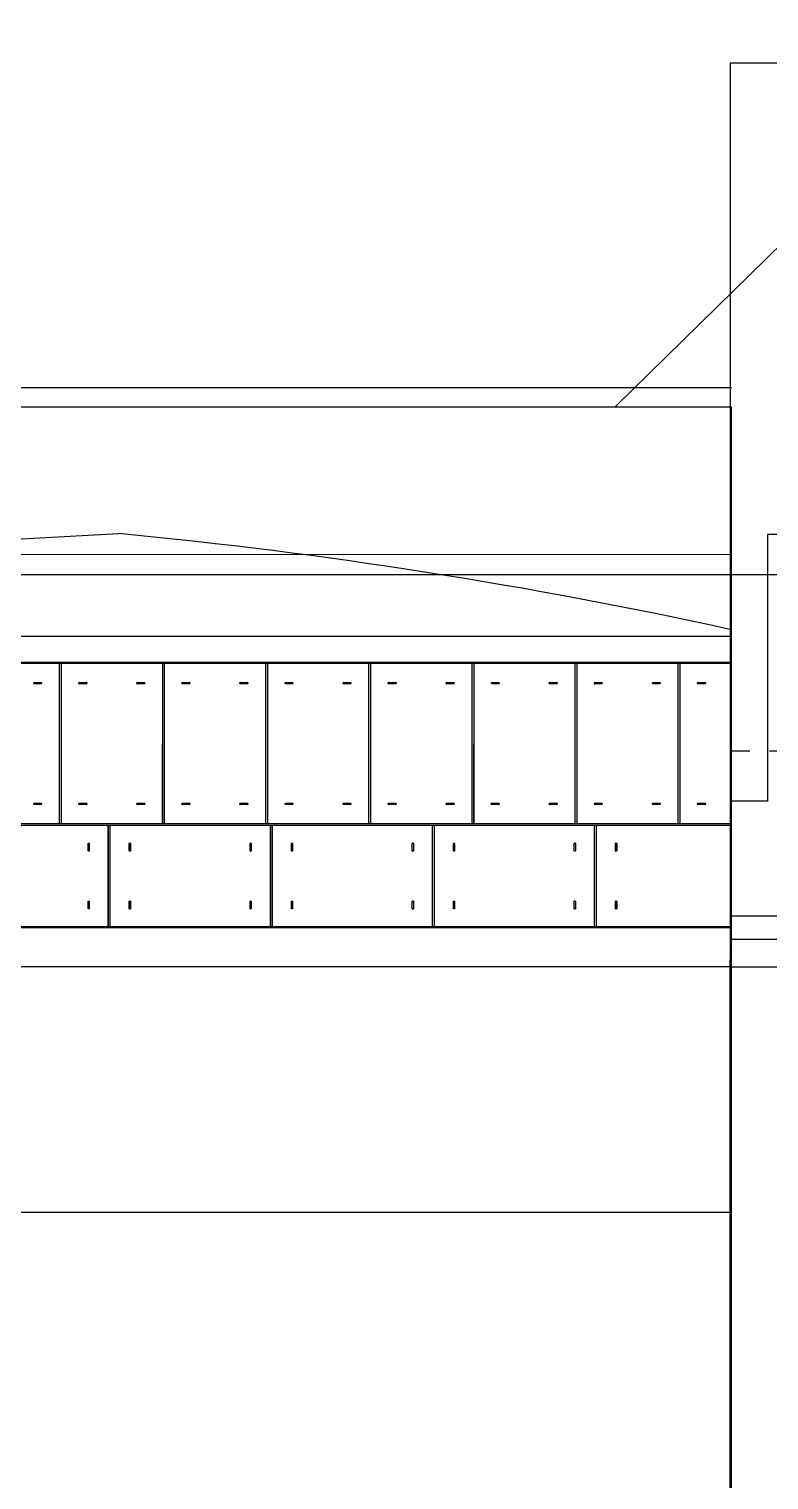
# Model space of a CAD drawing. Extents: x -137 to 172, y -7 to 127.
# Drawn here: x 30.34 to 34.11, y 61.55 to 68.94 of the extents above; entities that cross this region are included whole.
import ezdxf

# ---------------------------------------------------------------- set-up
doc = ezdxf.new("R2010")
doc.units = 0
doc.linetypes.add('CENTER', pattern=[2, 1.25, -0.25, 0.25, -0.25])
doc.layers.add('TT-BASE', color=253, linetype='CONTINUOUS')

msp = doc.modelspace()

# ---------------------------------------------------------------- linework, layer by layer
at = {"layer": 'TT-BASE', "linetype": 'Continuous'}
for p, q in [((36.7664, 70.3915), (33.3279, 67.0186)), ((36.7664, 70.3915), (33.3279, 67.0186)), ((33.3279, 67.0186), (33.3226, 67.0136)), ((33.3279, 67.0186), (33.3226, 67.0136)), ((43.1045, 66.1591), (17.9039, 66.1598)), ((43.1068, 66.1594), (17.9053, 66.1601))]:
    msp.add_line(p, q, dxfattribs=at)
at = {"layer": 'TT-BASE'}
for p, q in [((33.9098, 68.7645), (33.9097, 64.1645)), ((35.6098, 68.7645), (33.9098, 68.7645)), ((33.9099, 67.7633), (33.9099, 67.0133)), ((33.9098, 67.3645), (33.9098, 67.1145)), ((33.9099, 67.3026), (33.9096, 67.0145)), ((19.6662, 67.1137), (33.9162, 67.1136)), ((33.9162, 67.0136), (4.6662, 67.0144)), ((33.9162, 67.0136), (4.6662, 67.0138)), ((33.9098, 59.1637), (33.9104, 67.0137)), ((33.9157, 51.3136), (33.9162, 67.0136)), ((33.9161, 51.3136), (33.9162, 67.0136)), ((29.4962, 66.2994), (30.7962, 66.3703)), ((29.4962, 66.2993), (30.7962, 66.3703)), ((34.0998, 66.3645), (34.0997, 65.0067)), ((35.4198, 66.3645), (34.0998, 66.3645)), ((33.9135, 66.2626), (24.6629, 66.263)), ((33.9162, 65.8457), (27.3804, 65.8459)), ((33.9162, 65.8457), (27.3805, 65.8457)), ((33.9162, 65.7086), (26.9078, 65.7088)), ((33.9162, 65.7086), (26.9078, 65.7087)), ((33.9162, 65.7136), (26.925, 65.7138)), ((33.9162, 65.7136), (26.9251, 65.7137)), ((30.4937, 65.7087), (30.4936, 64.8937)), ((30.4937, 65.7086), (30.4937, 64.8936)), ((30.5037, 65.7087), (30.5036, 64.8937)), ((30.5037, 65.7086), (30.5037, 64.8936)), ((31.0187, 65.7087), (31.0186, 64.8937)), ((31.0187, 65.7086), (31.0187, 64.8936)), ((31.0287, 65.7087), (31.0286, 64.8937)), ((31.0287, 65.7086), (31.0287, 64.8936)), ((31.5437, 65.7087), (31.5436, 64.8937)), ((31.5437, 65.7086), (31.5437, 64.8936)), ((31.5537, 65.7087), (31.5536, 64.8937)), ((31.5537, 65.7086), (31.5537, 64.8936)), ((32.0687, 65.7087), (32.0686, 64.8937)), ((32.0687, 65.7086), (32.0687, 64.8936)), ((32.0787, 65.7087), (32.0786, 64.8937)), ((32.0787, 65.7086), (32.0787, 64.8936)), ((32.5937, 65.7087), (32.5936, 64.8937)), ((32.5937, 65.7086), (32.5937, 64.8936)), ((32.6037, 65.7087), (32.6036, 64.8937)), ((32.6037, 65.7086), (32.6037, 64.8936)), ((33.1187, 65.7086), (33.1186, 64.8936)), ((33.1187, 65.7086), (33.1187, 64.8936)), ((33.1287, 65.7086), (33.1286, 64.8936)), ((33.1287, 65.7086), (33.1287, 64.8936)), ((33.6437, 65.7086), (33.6436, 64.8936)), ((33.6437, 65.7086), (33.6437, 64.8936)), ((33.6537, 65.7086), (33.6536, 64.8936)), ((33.6537, 65.7086), (33.6537, 64.8936)), ((30.3637, 65.6067), (30.3637, 65.6107)), ((30.3637, 65.6066), (30.3637, 65.6106)), ((30.3647, 65.6117), (30.4027, 65.6117)), ((30.3647, 65.6116), (30.4027, 65.6116)), ((30.4027, 65.6057), (30.3647, 65.6057)), ((30.4027, 65.6056), (30.3647, 65.6056)), ((30.4037, 65.6107), (30.4037, 65.6067)), ((30.4037, 65.6106), (30.4037, 65.6066)), ((30.5937, 65.6067), (30.5937, 65.6107)), ((30.5937, 65.6066), (30.5937, 65.6106)), ((30.5947, 65.6117), (30.6327, 65.6117)), ((30.5947, 65.6116), (30.6327, 65.6116)), ((30.6327, 65.6057), (30.5947, 65.6057)), ((30.6327, 65.6056), (30.5947, 65.6056)), ((30.6337, 65.6107), (30.6337, 65.6067)), ((30.6337, 65.6106), (30.6337, 65.6066)), ((30.8887, 65.6067), (30.8887, 65.6107)), ((30.8887, 65.6066), (30.8887, 65.6106)), ((30.8897, 65.6117), (30.9277, 65.6117)), ((30.8897, 65.6116), (30.9277, 65.6116)), ((30.9277, 65.6057), (30.8897, 65.6057)), ((30.9277, 65.6056), (30.8897, 65.6056)), ((30.9287, 65.6107), (30.9287, 65.6067)), ((30.9287, 65.6106), (30.9287, 65.6066)), ((31.1187, 65.6067), (31.1187, 65.6107)), ((31.1187, 65.6066), (31.1187, 65.6106)), ((31.1197, 65.6117), (31.1577, 65.6117)), ((31.1197, 65.6116), (31.1577, 65.6116)), ((31.1577, 65.6057), (31.1197, 65.6057)), ((31.1577, 65.6056), (31.1197, 65.6056)), ((31.1587, 65.6107), (31.1587, 65.6067)), ((31.1587, 65.6106), (31.1587, 65.6066)), ((31.4137, 65.6067), (31.4137, 65.6107)), ((31.4137, 65.6066), (31.4137, 65.6106)), ((31.4147, 65.6117), (31.4527, 65.6117)), ((31.4147, 65.6116), (31.4527, 65.6116)), ((31.4527, 65.6057), (31.4147, 65.6057)), ((31.4527, 65.6056), (31.4147, 65.6056)), ((31.4537, 65.6107), (31.4537, 65.6067)), ((31.4537, 65.6106), (31.4537, 65.6066)), ((31.6437, 65.6067), (31.6437, 65.6107)), ((31.6437, 65.6066), (31.6437, 65.6106)), ((31.6447, 65.6117), (31.6827, 65.6117)), ((31.6447, 65.6116), (31.6827, 65.6116)), ((31.6827, 65.6057), (31.6447, 65.6057)), ((31.6827, 65.6056), (31.6447, 65.6056)), ((31.6837, 65.6107), (31.6837, 65.6067)), ((31.6837, 65.6106), (31.6837, 65.6066)), ((31.9387, 65.6067), (31.9387, 65.6107)), ((31.9387, 65.6066), (31.9387, 65.6106)), ((31.9397, 65.6117), (31.9777, 65.6117)), ((31.9397, 65.6116), (31.9777, 65.6116)), ((31.9777, 65.6057), (31.9397, 65.6057)), ((31.9777, 65.6056), (31.9397, 65.6056)), ((31.9787, 65.6107), (31.9787, 65.6067)), ((31.9787, 65.6106), (31.9787, 65.6066)), ((32.1687, 65.6067), (32.1687, 65.6107)), ((32.1687, 65.6066), (32.1687, 65.6106)), ((32.1697, 65.6117), (32.2077, 65.6117)), ((32.1697, 65.6116), (32.2077, 65.6116)), ((32.2077, 65.6057), (32.1697, 65.6057)), ((32.2077, 65.6056), (32.1697, 65.6056)), ((32.2087, 65.6107), (32.2087, 65.6067)), ((32.2087, 65.6106), (32.2087, 65.6066)), ((32.4637, 65.6067), (32.4637, 65.6107)), ((32.4637, 65.6066), (32.4637, 65.6106)), ((32.4647, 65.6117), (32.5027, 65.6117)), ((32.4647, 65.6116), (32.5027, 65.6116)), ((32.5027, 65.6057), (32.4647, 65.6057)), ((32.5027, 65.6056), (32.4647, 65.6056)), ((32.5037, 65.6107), (32.5037, 65.6067)), ((32.5037, 65.6106), (32.5037, 65.6066)), ((32.6937, 65.6067), (32.6937, 65.6107)), ((32.6937, 65.6066), (32.6937, 65.6106)), ((32.6947, 65.6117), (32.7327, 65.6117)), ((32.6947, 65.6116), (32.7327, 65.6116)), ((32.7327, 65.6057), (32.6947, 65.6057)), ((32.7327, 65.6056), (32.6947, 65.6056)), ((32.7337, 65.6107), (32.7337, 65.6067)), ((32.7337, 65.6106), (32.7337, 65.6066)), ((32.9887, 65.6067), (32.9887, 65.6107)), ((32.9887, 65.6066), (32.9887, 65.6106)), ((32.9897, 65.6117), (33.0277, 65.6117)), ((32.9897, 65.6116), (33.0277, 65.6116)), ((33.0277, 65.6057), (32.9897, 65.6057)), ((33.0277, 65.6056), (32.9897, 65.6056)), ((33.0287, 65.6107), (33.0287, 65.6067)), ((33.0287, 65.6106), (33.0287, 65.6066)), ((33.2187, 65.6066), (33.2187, 65.6106)), ((33.2187, 65.6066), (33.2187, 65.6106)), ((33.2197, 65.6116), (33.2577, 65.6116)), ((33.2197, 65.6116), (33.2577, 65.6116)), ((33.2577, 65.6056), (33.2197, 65.6056)), ((33.2577, 65.6056), (33.2197, 65.6056)), ((33.2587, 65.6106), (33.2587, 65.6066)), ((33.2587, 65.6106), (33.2587, 65.6066)), ((33.5137, 65.6066), (33.5137, 65.6106)), ((33.5137, 65.6066), (33.5137, 65.6106)), ((33.5147, 65.6116), (33.5527, 65.6116)), ((33.5147, 65.6116), (33.5527, 65.6116)), ((33.5527, 65.6056), (33.5147, 65.6056)), ((33.5527, 65.6056), (33.5147, 65.6056)), ((33.5537, 65.6106), (33.5537, 65.6066)), ((33.5537, 65.6106), (33.5537, 65.6066)), ((33.7437, 65.6066), (33.7437, 65.6106)), ((33.7437, 65.6066), (33.7437, 65.6106)), ((33.7447, 65.6116), (33.7827, 65.6116)), ((33.7447, 65.6116), (33.7827, 65.6116)), ((33.7827, 65.6056), (33.7447, 65.6056)), ((33.7827, 65.6056), (33.7447, 65.6056)), ((33.7837, 65.6106), (33.7837, 65.6066)), ((33.7837, 65.6106), (33.7837, 65.6066)), ((30.3636, 64.9917), (30.3636, 64.9957)), ((30.3637, 64.9916), (30.3637, 64.9956)), ((30.3646, 64.9967), (30.4026, 64.9967)), ((30.4026, 64.9907), (30.3646, 64.9907)), ((30.3647, 64.9966), (30.4027, 64.9966)), ((30.4027, 64.9906), (30.3647, 64.9906)), ((30.4036, 64.9957), (30.4036, 64.9917)), ((30.4037, 64.9956), (30.4037, 64.9916)), ((30.5936, 64.9917), (30.5936, 64.9957)), ((30.5937, 64.9916), (30.5937, 64.9956)), ((30.5946, 64.9967), (30.6326, 64.9967)), ((30.6326, 64.9907), (30.5946, 64.9907)), ((30.5947, 64.9966), (30.6327, 64.9966)), ((30.6327, 64.9906), (30.5947, 64.9906)), ((30.6336, 64.9957), (30.6336, 64.9917)), ((30.6337, 64.9956), (30.6337, 64.9916)), ((30.8886, 64.9917), (30.8886, 64.9957)), ((30.8887, 64.9916), (30.8887, 64.9956)), ((30.8896, 64.9967), (30.9276, 64.9967)), ((30.9276, 64.9907), (30.8896, 64.9907)), ((30.8897, 64.9966), (30.9277, 64.9966)), ((30.9277, 64.9906), (30.8897, 64.9906)), ((30.9286, 64.9957), (30.9286, 64.9917)), ((30.9287, 64.9956), (30.9287, 64.9916)), ((31.1186, 64.9917), (31.1186, 64.9957)), ((31.1187, 64.9916), (31.1187, 64.9956)), ((31.1196, 64.9967), (31.1576, 64.9967)), ((31.1576, 64.9907), (31.1196, 64.9907)), ((31.1197, 64.9966), (31.1577, 64.9966)), ((31.1577, 64.9906), (31.1197, 64.9906)), ((31.1586, 64.9957), (31.1586, 64.9917)), ((31.1587, 64.9956), (31.1587, 64.9916)), ((31.4136, 64.9917), (31.4136, 64.9957)), ((31.4137, 64.9916), (31.4137, 64.9956)), ((31.4146, 64.9967), (31.4526, 64.9967)), ((31.4526, 64.9907), (31.4146, 64.9907)), ((31.4147, 64.9966), (31.4527, 64.9966)), ((31.4527, 64.9906), (31.4147, 64.9906)), ((31.4536, 64.9957), (31.4536, 64.9917)), ((31.4537, 64.9956), (31.4537, 64.9916)), ((31.6436, 64.9917), (31.6436, 64.9957)), ((31.6437, 64.9916), (31.6437, 64.9956)), ((31.6446, 64.9967), (31.6826, 64.9967)), ((31.6826, 64.9907), (31.6446, 64.9907)), ((31.6447, 64.9966), (31.6827, 64.9966)), ((31.6827, 64.9906), (31.6447, 64.9906)), ((31.6836, 64.9957), (31.6836, 64.9917)), ((31.6837, 64.9956), (31.6837, 64.9916)), ((31.9386, 64.9917), (31.9386, 64.9957)), ((31.9387, 64.9916), (31.9387, 64.9956)), ((31.9396, 64.9967), (31.9776, 64.9967)), ((31.9776, 64.9907), (31.9396, 64.9907)), ((31.9397, 64.9966), (31.9777, 64.9966)), ((31.9777, 64.9906), (31.9397, 64.9906)), ((31.9786, 64.9957), (31.9786, 64.9917)), ((31.9787, 64.9956), (31.9787, 64.9916)), ((32.1686, 64.9917), (32.1686, 64.9957)), ((32.1687, 64.9916), (32.1687, 64.9956)), ((32.1696, 64.9967), (32.2076, 64.9967)), ((32.2076, 64.9907), (32.1696, 64.9907)), ((32.1697, 64.9966), (32.2077, 64.9966)), ((32.2077, 64.9906), (32.1697, 64.9906)), ((32.2086, 64.9957), (32.2086, 64.9917)), ((32.2087, 64.9956), (32.2087, 64.9916)), ((32.4636, 64.9917), (32.4636, 64.9957)), ((32.4637, 64.9916), (32.4637, 64.9956)), ((32.4646, 64.9967), (32.5026, 64.9967)), ((32.5026, 64.9907), (32.4646, 64.9907)), ((32.4647, 64.9966), (32.5027, 64.9966)), ((32.5027, 64.9906), (32.4647, 64.9906)), ((32.5036, 64.9957), (32.5036, 64.9917)), ((32.5037, 64.9956), (32.5037, 64.9916)), ((32.6936, 64.9917), (32.6936, 64.9957)), ((32.6937, 64.9916), (32.6937, 64.9956)), ((32.6946, 64.9967), (32.7326, 64.9967)), ((32.7326, 64.9907), (32.6946, 64.9907)), ((32.6947, 64.9966), (32.7327, 64.9966)), ((32.7327, 64.9906), (32.6947, 64.9906)), ((32.7336, 64.9957), (32.7336, 64.9917)), ((32.7337, 64.9956), (32.7337, 64.9916)), ((32.9886, 64.9917), (32.9886, 64.9957)), ((32.9887, 64.9916), (32.9887, 64.9956)), ((32.9896, 64.9967), (33.0276, 64.9967)), ((33.0276, 64.9907), (32.9896, 64.9907)), ((32.9897, 64.9966), (33.0277, 64.9966)), ((33.0277, 64.9906), (32.9897, 64.9906)), ((33.0286, 64.9957), (33.0286, 64.9917)), ((33.0287, 64.9956), (33.0287, 64.9916)), ((33.2186, 64.9916), (33.2186, 64.9956)), ((33.2187, 64.9916), (33.2187, 64.9956)), ((33.2196, 64.9966), (33.2576, 64.9966)), ((33.2576, 64.9906), (33.2196, 64.9906)), ((33.2197, 64.9966), (33.2577, 64.9966)), ((33.2577, 64.9906), (33.2197, 64.9906)), ((33.2586, 64.9956), (33.2586, 64.9916)), ((33.2587, 64.9956), (33.2587, 64.9916)), ((33.5136, 64.9916), (33.5136, 64.9956)), ((33.5137, 64.9916), (33.5137, 64.9956)), ((33.5146, 64.9966), (33.5526, 64.9966)), ((33.5526, 64.9906), (33.5146, 64.9906)), ((33.5147, 64.9966), (33.5527, 64.9966)), ((33.5527, 64.9906), (33.5147, 64.9906)), ((33.5536, 64.9956), (33.5536, 64.9916)), ((33.5537, 64.9956), (33.5537, 64.9916)), ((33.7436, 64.9916), (33.7436, 64.9956)), ((33.7437, 64.9916), (33.7437, 64.9956)), ((33.7446, 64.9966), (33.7826, 64.9966)), ((33.7826, 64.9906), (33.7446, 64.9906)), ((33.7447, 64.9966), (33.7827, 64.9966)), ((33.7827, 64.9906), (33.7447, 64.9906)), ((33.7836, 64.9956), (33.7836, 64.9916)), ((33.7837, 64.9956), (33.7837, 64.9916)), ((34.0997, 65.0067), (33.9097, 65.0067)), ((33.9161, 64.8836), (25.1817, 64.8839)), ((33.9162, 64.8836), (25.1818, 64.8837)), ((25.1981, 64.8939), (33.9161, 64.8936)), ((25.1982, 64.8937), (33.9162, 64.8936)), ((30.7436, 64.3687), (30.7436, 64.8837)), ((30.7437, 64.3686), (30.7437, 64.8836)), ((30.7536, 64.3687), (30.7536, 64.8837)), ((30.7537, 64.3686), (30.7537, 64.8836)), ((31.5686, 64.3687), (31.5686, 64.8837)), ((31.5687, 64.3686), (31.5687, 64.8836)), ((31.5786, 64.3687), (31.5786, 64.8837)), ((31.5787, 64.3686), (31.5787, 64.8836)), ((32.3936, 64.3687), (32.3936, 64.8837)), ((32.3937, 64.3686), (32.3937, 64.8836)), ((32.4036, 64.3687), (32.4036, 64.8837)), ((32.4037, 64.3686), (32.4037, 64.8836)), ((33.2186, 64.3686), (33.2186, 64.8836)), ((33.2187, 64.3686), (33.2187, 64.8836)), ((33.2286, 64.3686), (33.2286, 64.8836)), ((33.2287, 64.3686), (33.2287, 64.8836)), ((30.6406, 64.7547), (30.6406, 64.7927)), ((30.6407, 64.7546), (30.6407, 64.7926)), ((30.6416, 64.7937), (30.6456, 64.7937)), ((30.6417, 64.7936), (30.6457, 64.7936)), ((30.6466, 64.7927), (30.6466, 64.7547)), ((30.6467, 64.7926), (30.6467, 64.7546)), ((30.8506, 64.7547), (30.8506, 64.7927)), ((30.8507, 64.7546), (30.8507, 64.7926)), ((30.8516, 64.7937), (30.8556, 64.7937)), ((30.8517, 64.7936), (30.8557, 64.7936)), ((30.8566, 64.7927), (30.8566, 64.7547)), ((30.8567, 64.7926), (30.8567, 64.7546)), ((31.4656, 64.7547), (31.4656, 64.7927)), ((31.4657, 64.7546), (31.4657, 64.7926)), ((31.4666, 64.7937), (31.4706, 64.7937)), ((31.4667, 64.7936), (31.4707, 64.7936)), ((31.4716, 64.7927), (31.4716, 64.7547)), ((31.4717, 64.7926), (31.4717, 64.7546)), ((31.6756, 64.7547), (31.6756, 64.7927)), ((31.6757, 64.7546), (31.6757, 64.7926)), ((31.6766, 64.7937), (31.6806, 64.7937)), ((31.6767, 64.7936), (31.6807, 64.7936)), ((31.6816, 64.7927), (31.6816, 64.7547)), ((31.6817, 64.7926), (31.6817, 64.7546)), ((32.2906, 64.7547), (32.2906, 64.7927)), ((32.2907, 64.7546), (32.2907, 64.7926)), ((32.2916, 64.7937), (32.2956, 64.7937)), ((32.2917, 64.7936), (32.2957, 64.7936)), ((32.2966, 64.7927), (32.2966, 64.7547)), ((32.2967, 64.7926), (32.2967, 64.7546)), ((32.5006, 64.7547), (32.5006, 64.7927)), ((32.5007, 64.7546), (32.5007, 64.7926)), ((32.5016, 64.7937), (32.5056, 64.7937)), ((32.5017, 64.7936), (32.5057, 64.7936)), ((32.5066, 64.7927), (32.5066, 64.7547)), ((32.5067, 64.7926), (32.5067, 64.7546)), ((33.1156, 64.7546), (33.1156, 64.7926)), ((33.1157, 64.7546), (33.1157, 64.7926)), ((33.1166, 64.7936), (33.1206, 64.7936)), ((33.1167, 64.7936), (33.1207, 64.7936)), ((33.1216, 64.7926), (33.1216, 64.7546)), ((33.1217, 64.7926), (33.1217, 64.7546)), ((33.3256, 64.7546), (33.3256, 64.7926)), ((33.3257, 64.7546), (33.3257, 64.7926)), ((33.3266, 64.7936), (33.3306, 64.7936)), ((33.3267, 64.7936), (33.3307, 64.7936)), ((33.3316, 64.7926), (33.3316, 64.7546)), ((33.3317, 64.7926), (33.3317, 64.7546)), ((30.6456, 64.7537), (30.6416, 64.7537)), ((30.6457, 64.7536), (30.6417, 64.7536)), ((30.8556, 64.7537), (30.8516, 64.7537)), ((30.8557, 64.7536), (30.8517, 64.7536)), ((31.4706, 64.7537), (31.4666, 64.7537)), ((31.4707, 64.7536), (31.4667, 64.7536)), ((31.6806, 64.7537), (31.6766, 64.7537)), ((31.6807, 64.7536), (31.6767, 64.7536)), ((32.2956, 64.7537), (32.2916, 64.7537)), ((32.2957, 64.7536), (32.2917, 64.7536)), ((32.5056, 64.7537), (32.5016, 64.7537)), ((32.5057, 64.7536), (32.5017, 64.7536)), ((33.1206, 64.7536), (33.1166, 64.7536)), ((33.1207, 64.7536), (33.1167, 64.7536)), ((33.3306, 64.7536), (33.3266, 64.7536)), ((33.3307, 64.7536), (33.3267, 64.7536)), ((30.6406, 64.4597), (30.6406, 64.4977)), ((30.6407, 64.4596), (30.6407, 64.4976)), ((30.6416, 64.4987), (30.6456, 64.4987)), ((30.6417, 64.4986), (30.6457, 64.4986)), ((30.6466, 64.4977), (30.6466, 64.4597)), ((30.6467, 64.4976), (30.6467, 64.4596)), ((30.8506, 64.4597), (30.8506, 64.4977)), ((30.8507, 64.4596), (30.8507, 64.4976)), ((30.8516, 64.4987), (30.8556, 64.4987)), ((30.8517, 64.4986), (30.8557, 64.4986)), ((30.8566, 64.4977), (30.8566, 64.4597)), ((30.8567, 64.4976), (30.8567, 64.4596)), ((31.4656, 64.4597), (31.4656, 64.4977)), ((31.4657, 64.4596), (31.4657, 64.4976)), ((31.4666, 64.4987), (31.4706, 64.4987)), ((31.4667, 64.4986), (31.4707, 64.4986)), ((31.4716, 64.4977), (31.4716, 64.4597)), ((31.4717, 64.4976), (31.4717, 64.4596)), ((31.6756, 64.4597), (31.6756, 64.4977)), ((31.6757, 64.4596), (31.6757, 64.4976)), ((31.6766, 64.4987), (31.6806, 64.4987)), ((31.6767, 64.4986), (31.6807, 64.4986)), ((31.6816, 64.4977), (31.6816, 64.4597)), ((31.6817, 64.4976), (31.6817, 64.4596)), ((32.2906, 64.4597), (32.2906, 64.4977)), ((32.2907, 64.4596), (32.2907, 64.4976)), ((32.2916, 64.4987), (32.2956, 64.4987)), ((32.2917, 64.4986), (32.2957, 64.4986)), ((32.2966, 64.4977), (32.2966, 64.4597)), ((32.2967, 64.4976), (32.2967, 64.4596)), ((32.5006, 64.4597), (32.5006, 64.4977)), ((32.5007, 64.4596), (32.5007, 64.4976)), ((32.5016, 64.4987), (32.5056, 64.4987)), ((32.5017, 64.4986), (32.5057, 64.4986)), ((32.5066, 64.4977), (32.5066, 64.4597)), ((32.5067, 64.4976), (32.5067, 64.4596)), ((33.1156, 64.4596), (33.1156, 64.4976)), ((33.1157, 64.4596), (33.1157, 64.4976)), ((33.1166, 64.4986), (33.1206, 64.4986)), ((33.1167, 64.4986), (33.1207, 64.4986)), ((33.1216, 64.4976), (33.1216, 64.4596)), ((33.1217, 64.4976), (33.1217, 64.4596)), ((33.3256, 64.4596), (33.3256, 64.4976)), ((33.3257, 64.4596), (33.3257, 64.4976)), ((33.3266, 64.4986), (33.3306, 64.4986)), ((33.3267, 64.4986), (33.3307, 64.4986)), ((33.3316, 64.4976), (33.3316, 64.4596)), ((33.3317, 64.4976), (33.3317, 64.4596)), ((30.6456, 64.4587), (30.6416, 64.4587)), ((30.6457, 64.4586), (30.6417, 64.4586)), ((30.8556, 64.4587), (30.8516, 64.4587)), ((30.8557, 64.4586), (30.8517, 64.4586)), ((31.4706, 64.4587), (31.4666, 64.4587)), ((31.4707, 64.4586), (31.4667, 64.4586)), ((31.6806, 64.4587), (31.6766, 64.4587)), ((31.6807, 64.4586), (31.6767, 64.4586)), ((32.2956, 64.4587), (32.2916, 64.4587)), ((32.2957, 64.4586), (32.2917, 64.4586)), ((32.5056, 64.4587), (32.5016, 64.4587)), ((32.5057, 64.4586), (32.5017, 64.4586)), ((33.1206, 64.4586), (33.1166, 64.4586)), ((33.1207, 64.4586), (33.1167, 64.4586)), ((33.3306, 64.4586), (33.3266, 64.4586)), ((33.3307, 64.4586), (33.3267, 64.4586)), ((33.9097, 64.4245), (35.3597, 64.4245)), ((24.3841, 64.3639), (33.9161, 64.3636)), ((24.3842, 64.3637), (33.9162, 64.3636)), ((24.3903, 64.3689), (33.9161, 64.3686)), ((24.3904, 64.3687), (33.9162, 64.3686)), ((33.9097, 64.3045), (35.4197, 64.3045)), ((33.9161, 64.1636), (24.1359, 64.1639)), ((33.9162, 64.1636), (24.136, 64.1637)), ((33.9097, 64.1645), (35.6097, 64.1645)), ((33.9161, 62.9136), (22.8893, 62.9139)), ((33.9162, 62.9136), (22.8894, 62.9137))]:
    msp.add_line(p, q, dxfattribs=at)
at = {"layer": 'TT-BASE', "linetype": 'CENTER', "ltscale": 0.0001}
msp.add_line((33.9103, 65.2636), (76.6962, 65.2632), dxfattribs=at)
at = {"layer": 'TT-BASE'}
for centre, radius, start, end in [((28.285, 40.1821), 26.3083, 77.64048, 84.52268), ((28.2844, 40.1822), 26.3083, 77.63915, 84.52135), ((30.3647, 65.6107), 0.001, 89.99838, 179.99838), ((30.3647, 65.6106), 0.001, 89.99971, 179.99971), ((30.3647, 65.6067), 0.001, 179.99839, 269.99839), ((30.3647, 65.6066), 0.001, 179.99971, 269.99971), ((30.4027, 65.6107), 0.001, 359.99839, 89.99839), ((30.4027, 65.6106), 0.001, 359.99971, 89.99971), ((30.4027, 65.6067), 0.001, 269.99839, 359.99839), ((30.4027, 65.6066), 0.001, 269.99971, 359.99971), ((30.5947, 65.6107), 0.001, 89.99839, 179.99839), ((30.5947, 65.6106), 0.001, 89.99971, 179.99971), ((30.5947, 65.6067), 0.001, 179.99839, 269.99839), ((30.5947, 65.6066), 0.001, 179.99971, 269.99971), ((30.6327, 65.6107), 0.001, 359.99839, 89.99839), ((30.6327, 65.6106), 0.001, 359.99971, 89.99971), ((30.6327, 65.6067), 0.001, 269.99839, 359.99839), ((30.6327, 65.6066), 0.001, 269.99971, 359.99971), ((30.8897, 65.6107), 0.001, 89.99839, 179.99839), ((30.8897, 65.6106), 0.001, 89.99971, 179.99971), ((30.8897, 65.6067), 0.001, 179.99839, 269.99839), ((30.8897, 65.6066), 0.001, 179.99971, 269.99971), ((30.9277, 65.6107), 0.001, 359.99839, 89.99839), ((30.9277, 65.6106), 0.001, 359.99971, 89.99971), ((30.9277, 65.6067), 0.001, 269.99839, 359.99839), ((30.9277, 65.6066), 0.001, 269.99971, 359.99971), ((31.1197, 65.6107), 0.001, 89.99839, 179.99839), ((31.1197, 65.6106), 0.001, 89.99971, 179.99971), ((31.1197, 65.6067), 0.001, 179.99839, 269.99839), ((31.1197, 65.6066), 0.001, 179.99971, 269.99971), ((31.1577, 65.6107), 0.001, 359.99839, 89.99839), ((31.1577, 65.6106), 0.001, 359.99971, 89.99971), ((31.1577, 65.6067), 0.001, 269.99838, 359.99838), ((31.1577, 65.6066), 0.001, 269.99971, 359.99971), ((31.4147, 65.6107), 0.001, 89.99839, 179.99839), ((31.4147, 65.6106), 0.001, 89.99971, 179.99971), ((31.4147, 65.6067), 0.001, 179.99839, 269.99839), ((31.4147, 65.6066), 0.001, 179.99971, 269.99971), ((31.4527, 65.6107), 0.001, 359.99839, 89.99839), ((31.4527, 65.6106), 0.001, 359.99971, 89.99971), ((31.4527, 65.6067), 0.001, 269.99839, 359.99839), ((31.4527, 65.6066), 0.001, 269.99971, 359.99971), ((31.6447, 65.6107), 0.001, 89.99839, 179.99839), ((31.6447, 65.6106), 0.001, 89.99971, 179.99971), ((31.6447, 65.6067), 0.001, 179.99839, 269.99839), ((31.6447, 65.6066), 0.001, 179.99971, 269.99971), ((31.6827, 65.6107), 0.001, 359.99839, 89.99839), ((31.6827, 65.6106), 0.001, 359.99971, 89.99971), ((31.6827, 65.6067), 0.001, 269.99839, 359.99839), ((31.6827, 65.6066), 0.001, 269.99971, 359.99971), ((31.9397, 65.6107), 0.001, 89.99838, 179.99838), ((31.9397, 65.6106), 0.001, 89.99971, 179.99971), ((31.9397, 65.6067), 0.001, 179.99839, 269.99839), ((31.9397, 65.6066), 0.001, 179.99971, 269.99971), ((31.9777, 65.6107), 0.001, 359.99838, 89.99838), ((31.9777, 65.6106), 0.001, 359.99971, 89.99971), ((31.9777, 65.6067), 0.001, 269.99839, 359.99839), ((31.9777, 65.6066), 0.001, 269.99971, 359.99971), ((32.1697, 65.6107), 0.001, 89.99839, 179.99839), ((32.1697, 65.6106), 0.001, 89.99971, 179.99971), ((32.1697, 65.6067), 0.001, 179.99839, 269.99838), ((32.1697, 65.6066), 0.001, 179.99971, 269.99971), ((32.2077, 65.6107), 0.001, 359.99839, 89.99839), ((32.2077, 65.6106), 0.001, 359.99971, 89.99971), ((32.2077, 65.6067), 0.001, 269.99839, 359.99839), ((32.2077, 65.6066), 0.001, 269.99971, 359.99971), ((32.4647, 65.6107), 0.001, 89.99839, 179.99839), ((32.4647, 65.6106), 0.001, 89.99971, 179.99971), ((32.4647, 65.6067), 0.001, 179.99839, 269.99839), ((32.4647, 65.6066), 0.001, 179.99971, 269.99971), ((32.5027, 65.6107), 0.001, 359.99839, 89.99839), ((32.5027, 65.6106), 0.001, 359.99971, 89.99971), ((32.5027, 65.6067), 0.001, 269.99838, 359.99838), ((32.5027, 65.6066), 0.001, 269.99971, 359.99971), ((32.6947, 65.6107), 0.001, 89.99839, 179.99839), ((32.6947, 65.6106), 0.001, 89.99971, 179.99971), ((32.6947, 65.6067), 0.001, 179.99839, 269.99839), ((32.6947, 65.6066), 0.001, 179.99971, 269.99971), ((32.7327, 65.6107), 0.001, 359.99839, 89.99839), ((32.7327, 65.6106), 0.001, 359.99971, 89.99971), ((32.7327, 65.6067), 0.001, 269.99838, 359.99838), ((32.7327, 65.6066), 0.001, 269.99971, 359.99971), ((32.9897, 65.6107), 0.001, 89.99839, 179.99839), ((32.9897, 65.6106), 0.001, 89.99971, 179.99971), ((32.9897, 65.6067), 0.001, 179.99839, 269.99839), ((32.9897, 65.6066), 0.001, 179.99971, 269.99971), ((33.0277, 65.6107), 0.001, 359.99839, 89.99839), ((33.0277, 65.6106), 0.001, 359.99971, 89.99971), ((33.0277, 65.6067), 0.001, 269.99839, 359.99839), ((33.0277, 65.6066), 0.001, 269.99971, 359.99971), ((33.2197, 65.6106), 0.001, 89.99839, 179.99839), ((33.2197, 65.6106), 0.001, 89.99971, 179.99971), ((33.2197, 65.6066), 0.001, 179.99839, 269.99839), ((33.2197, 65.6066), 0.001, 179.99971, 269.99971), ((33.2577, 65.6106), 0.001, 359.99839, 89.99839), ((33.2577, 65.6106), 0.001, 359.99971, 89.99971), ((33.2577, 65.6066), 0.001, 269.99839, 359.99839), ((33.2577, 65.6066), 0.001, 269.99971, 359.99971), ((33.5147, 65.6106), 0.001, 89.99839, 179.99839), ((33.5147, 65.6106), 0.001, 89.99971, 179.99971), ((33.5147, 65.6066), 0.001, 179.99839, 269.99839), ((33.5147, 65.6066), 0.001, 179.99971, 269.99971), ((33.5527, 65.6106), 0.001, 359.99839, 89.99839), ((33.5527, 65.6106), 0.001, 359.99971, 89.99971), ((33.5527, 65.6066), 0.001, 269.99839, 359.99839), ((33.5527, 65.6066), 0.001, 269.99971, 359.99971), ((33.7447, 65.6106), 0.001, 89.99839, 179.99839), ((33.7447, 65.6106), 0.001, 89.99971, 179.99971), ((33.7447, 65.6066), 0.001, 179.99839, 269.99839), ((33.7447, 65.6066), 0.001, 179.99971, 269.99971), ((33.7827, 65.6106), 0.001, 359.99839, 89.99839), ((33.7827, 65.6106), 0.001, 359.99971, 89.99971), ((33.7827, 65.6066), 0.001, 269.99838, 359.99839), ((33.7827, 65.6066), 0.001, 269.99971, 359.99971), ((30.3646, 64.9957), 0.001, 89.99838, 179.99838), ((30.3646, 64.9917), 0.001, 179.99839, 269.99839), ((30.3647, 64.9956), 0.001, 89.99971, 179.99971), ((30.3647, 64.9916), 0.001, 179.99971, 269.99971), ((30.4026, 64.9957), 0.001, 359.99839, 89.99839), ((30.4026, 64.9917), 0.001, 269.99839, 359.99839), ((30.4027, 64.9956), 0.001, 359.99971, 89.99971), ((30.4027, 64.9916), 0.001, 269.99971, 359.99971), ((30.5946, 64.9957), 0.001, 89.9984, 179.9984), ((30.5946, 64.9917), 0.001, 179.99838, 269.99838), ((30.5947, 64.9956), 0.001, 89.99971, 179.99971), ((30.5947, 64.9916), 0.001, 179.99971, 269.99971), ((30.6326, 64.9957), 0.001, 359.99839, 89.99839), ((30.6326, 64.9917), 0.001, 269.99839, 359.99839), ((30.6327, 64.9956), 0.001, 359.99971, 89.99971), ((30.6327, 64.9916), 0.001, 269.99971, 359.99971), ((30.8896, 64.9957), 0.001, 89.99839, 179.99839), ((30.8896, 64.9917), 0.001, 179.99839, 269.99839), ((30.8897, 64.9956), 0.001, 89.99971, 179.99971), ((30.8897, 64.9916), 0.001, 179.99971, 269.99971), ((30.9276, 64.9957), 0.001, 359.99839, 89.99839), ((30.9276, 64.9917), 0.001, 269.99839, 359.99839), ((30.9277, 64.9956), 0.001, 359.99971, 89.99971), ((30.9277, 64.9916), 0.001, 269.99971, 359.99971), ((31.1196, 64.9957), 0.001, 89.99839, 179.99839), ((31.1196, 64.9917), 0.001, 179.99838, 269.99838), ((31.1197, 64.9956), 0.001, 89.99971, 179.99971), ((31.1197, 64.9916), 0.001, 179.99971, 269.99971), ((31.1576, 64.9957), 0.001, 359.99839, 89.99839), ((31.1576, 64.9917), 0.001, 269.99838, 359.99838), ((31.1577, 64.9956), 0.001, 359.99971, 89.99971), ((31.1577, 64.9916), 0.001, 269.99971, 359.99971), ((31.4146, 64.9957), 0.001, 89.99839, 179.99839), ((31.4146, 64.9917), 0.001, 179.99839, 269.99839), ((31.4147, 64.9956), 0.001, 89.99971, 179.99971), ((31.4147, 64.9916), 0.001, 179.99971, 269.99971), ((31.4526, 64.9957), 0.001, 359.99839, 89.99839), ((31.4526, 64.9917), 0.001, 269.99839, 359.99839), ((31.4527, 64.9956), 0.001, 359.99971, 89.99971), ((31.4527, 64.9916), 0.001, 269.99971, 359.99971), ((31.6446, 64.9957), 0.001, 89.99839, 179.99839), ((31.6446, 64.9917), 0.001, 179.99839, 269.99839), ((31.6447, 64.9956), 0.001, 89.99971, 179.99971), ((31.6447, 64.9916), 0.001, 179.99971, 269.99971), ((31.6826, 64.9957), 0.001, 359.99839, 89.99839), ((31.6826, 64.9917), 0.001, 269.99839, 359.99839), ((31.6827, 64.9956), 0.001, 359.99971, 89.99971), ((31.6827, 64.9916), 0.001, 269.99971, 359.99971), ((31.9396, 64.9957), 0.001, 89.99838, 179.99838), ((31.9396, 64.9917), 0.001, 179.99839, 269.99839), ((31.9397, 64.9956), 0.001, 89.99971, 179.99971), ((31.9397, 64.9916), 0.001, 179.99971, 269.99971), ((31.9776, 64.9957), 0.001, 359.99839, 89.99839), ((31.9776, 64.9917), 0.001, 269.99839, 359.99839), ((31.9777, 64.9956), 0.001, 359.99971, 89.99971), ((31.9777, 64.9916), 0.001, 269.99971, 359.99971), ((32.1696, 64.9957), 0.001, 89.99839, 179.99839), ((32.1696, 64.9917), 0.001, 179.99839, 269.99839), ((32.1697, 64.9956), 0.001, 89.99971, 179.99971), ((32.1697, 64.9916), 0.001, 179.99971, 269.99971), ((32.2076, 64.9957), 0.001, 359.99839, 89.99839), ((32.2076, 64.9917), 0.001, 269.99839, 359.99839), ((32.2077, 64.9956), 0.001, 359.99971, 89.99971), ((32.2077, 64.9916), 0.001, 269.99971, 359.99971), ((32.4646, 64.9957), 0.001, 89.99839, 179.99839), ((32.4646, 64.9917), 0.001, 179.99839, 269.99839), ((32.4647, 64.9956), 0.001, 89.99971, 179.99971), ((32.4647, 64.9916), 0.001, 179.99971, 269.99971), ((32.5026, 64.9957), 0.001, 359.99839, 89.99839), ((32.5026, 64.9917), 0.001, 269.99838, 359.99838), ((32.5027, 64.9956), 0.001, 359.99971, 89.99971), ((32.5027, 64.9916), 0.001, 269.99971, 359.99971), ((32.6946, 64.9957), 0.001, 89.99839, 179.99839), ((32.6946, 64.9917), 0.001, 179.99839, 269.99839), ((32.6947, 64.9956), 0.001, 89.99971, 179.99971), ((32.6947, 64.9916), 0.001, 179.99971, 269.99971), ((32.7326, 64.9957), 0.001, 359.9984, 89.9984), ((32.7326, 64.9917), 0.001, 269.99838, 359.99839), ((32.7327, 64.9956), 0.001, 359.99971, 89.99971), ((32.7327, 64.9916), 0.001, 269.99971, 359.99971), ((32.9896, 64.9957), 0.001, 89.99838, 179.99838), ((32.9896, 64.9917), 0.001, 179.99839, 269.99839), ((32.9897, 64.9956), 0.001, 89.99971, 179.99971), ((32.9897, 64.9916), 0.001, 179.99971, 269.99971), ((33.0276, 64.9957), 0.001, 359.99839, 89.99839), ((33.0276, 64.9917), 0.001, 269.99839, 359.99839), ((33.0277, 64.9956), 0.001, 359.99971, 89.99971), ((33.0277, 64.9916), 0.001, 269.99971, 359.99971), ((33.2196, 64.9956), 0.001, 89.99839, 179.99839), ((33.2196, 64.9916), 0.001, 179.99839, 269.99839), ((33.2197, 64.9956), 0.001, 89.99971, 179.99971), ((33.2197, 64.9916), 0.001, 179.99971, 269.99971), ((33.2576, 64.9956), 0.001, 359.99839, 89.99838), ((33.2576, 64.9916), 0.001, 269.99839, 359.99839), ((33.2577, 64.9956), 0.001, 359.99971, 89.99971), ((33.2577, 64.9916), 0.001, 269.99971, 359.99971), ((33.5146, 64.9956), 0.001, 89.99839, 179.99839), ((33.5146, 64.9916), 0.001, 179.99838, 269.99838), ((33.5147, 64.9956), 0.001, 89.99971, 179.99971), ((33.5147, 64.9916), 0.001, 179.99971, 269.99971), ((33.5526, 64.9956), 0.001, 359.99839, 89.99839), ((33.5526, 64.9916), 0.001, 269.99839, 359.99839), ((33.5527, 64.9956), 0.001, 359.99971, 89.99971), ((33.5527, 64.9916), 0.001, 269.99971, 359.99971), ((33.7446, 64.9956), 0.001, 89.99839, 179.99839), ((33.7446, 64.9916), 0.001, 179.99838, 269.99838), ((33.7447, 64.9956), 0.001, 89.99971, 179.99971), ((33.7447, 64.9916), 0.001, 179.99971, 269.99971), ((33.7826, 64.9956), 0.001, 359.99839, 89.99839), ((33.7826, 64.9916), 0.001, 269.99839, 359.99839), ((33.7827, 64.9956), 0.001, 359.99971, 89.99971), ((33.7827, 64.9916), 0.001, 269.99971, 359.99971), ((30.6416, 64.7927), 0.001, 89.99839, 179.99839), ((30.6417, 64.7926), 0.001, 89.99971, 179.99971), ((30.6456, 64.7927), 0.001, 359.99839, 89.99839), ((30.6457, 64.7926), 0.001, 359.99971, 89.99971), ((30.8516, 64.7927), 0.001, 89.99838, 179.99838), ((30.8517, 64.7926), 0.001, 89.99971, 179.99971), ((30.8556, 64.7927), 0.001, 359.99839, 89.99838), ((30.8557, 64.7926), 0.001, 359.99971, 89.99971), ((31.4666, 64.7927), 0.001, 89.99839, 179.99839), ((31.4667, 64.7926), 0.001, 89.99971, 179.99971), ((31.4706, 64.7927), 0.001, 359.99839, 89.99839), ((31.4707, 64.7926), 0.001, 359.99971, 89.99971), ((31.6766, 64.7927), 0.001, 89.99839, 179.99839), ((31.6767, 64.7926), 0.001, 89.99971, 179.99971), ((31.6806, 64.7927), 0.001, 359.99839, 89.99839), ((31.6807, 64.7926), 0.001, 359.99971, 89.99971), ((32.2916, 64.7927), 0.001, 89.99839, 179.99839), ((32.2917, 64.7926), 0.001, 89.99971, 179.99971), ((32.2956, 64.7927), 0.001, 359.99839, 89.99839), ((32.2957, 64.7926), 0.001, 359.99971, 89.99971), ((32.5016, 64.7927), 0.001, 89.99839, 179.99839), ((32.5017, 64.7926), 0.001, 89.99971, 179.99971), ((32.5056, 64.7927), 0.001, 359.99839, 89.99839), ((32.5057, 64.7926), 0.001, 359.99971, 89.99971), ((33.1166, 64.7926), 0.001, 89.99839, 179.99839), ((33.1167, 64.7926), 0.001, 89.99971, 179.99971), ((33.1206, 64.7926), 0.001, 359.99838, 89.99838), ((33.1207, 64.7926), 0.001, 359.99971, 89.99971), ((33.3266, 64.7926), 0.001, 89.99839, 179.99839), ((33.3267, 64.7926), 0.001, 89.99971, 179.99971), ((33.3306, 64.7926), 0.001, 359.99839, 89.99839), ((33.3307, 64.7926), 0.001, 359.99971, 89.99971), ((30.6416, 64.7547), 0.001, 179.99839, 269.99839), ((30.6417, 64.7546), 0.001, 179.99971, 269.99971), ((30.6456, 64.7547), 0.001, 269.99839, 359.99839), ((30.6457, 64.7546), 0.001, 269.99971, 359.99971), ((30.8516, 64.7547), 0.001, 179.99839, 269.99839), ((30.8517, 64.7546), 0.001, 179.99971, 269.99971), ((30.8556, 64.7547), 0.001, 269.99839, 359.99839), ((30.8557, 64.7546), 0.001, 269.99971, 359.99971), ((31.4666, 64.7547), 0.001, 179.99839, 269.99839), ((31.4667, 64.7546), 0.001, 179.99971, 269.99971), ((31.4706, 64.7547), 0.001, 269.99839, 359.99839), ((31.4707, 64.7546), 0.001, 269.99971, 359.99971), ((31.6766, 64.7547), 0.001, 179.99839, 269.99839), ((31.6767, 64.7546), 0.001, 179.99971, 269.99971), ((31.6806, 64.7547), 0.001, 269.9984, 359.9984), ((31.6807, 64.7546), 0.001, 269.99971, 359.99971), ((32.2916, 64.7547), 0.001, 179.99839, 269.99839), ((32.2917, 64.7546), 0.001, 179.99971, 269.99971), ((32.2956, 64.7547), 0.001, 269.99838, 359.99838), ((32.2957, 64.7546), 0.001, 269.99971, 359.99971), ((32.5016, 64.7547), 0.001, 179.99839, 269.99839), ((32.5017, 64.7546), 0.001, 179.99971, 269.99971), ((32.5056, 64.7547), 0.001, 269.99838, 359.99838), ((32.5057, 64.7546), 0.001, 269.99971, 359.99971), ((33.1166, 64.7546), 0.001, 179.99839, 269.99838), ((33.1167, 64.7546), 0.001, 179.99971, 269.99971), ((33.1206, 64.7546), 0.001, 269.99839, 359.99839), ((33.1207, 64.7546), 0.001, 269.99971, 359.99971), ((33.3266, 64.7546), 0.001, 179.99839, 269.99839), ((33.3267, 64.7546), 0.001, 179.99971, 269.99971), ((33.3306, 64.7546), 0.001, 269.99838, 359.99838), ((33.3307, 64.7546), 0.001, 269.99971, 359.99971), ((30.6416, 64.4977), 0.001, 89.99838, 179.99838), ((30.6417, 64.4976), 0.001, 89.99971, 179.99971), ((30.6456, 64.4977), 0.001, 359.99839, 89.99839), ((30.6457, 64.4976), 0.001, 359.99971, 89.99971), ((30.8516, 64.4977), 0.001, 89.99838, 179.99838), ((30.8517, 64.4976), 0.001, 89.99971, 179.99971), ((30.8556, 64.4977), 0.001, 359.99839, 89.99838), ((30.8557, 64.4976), 0.001, 359.99971, 89.99971), ((31.4666, 64.4977), 0.001, 89.99839, 179.99839), ((31.4667, 64.4976), 0.001, 89.99971, 179.99971), ((31.4706, 64.4977), 0.001, 359.99839, 89.99839), ((31.4707, 64.4976), 0.001, 359.99971, 89.99971), ((31.6766, 64.4977), 0.001, 89.99839, 179.99839), ((31.6767, 64.4976), 0.001, 89.99971, 179.99971), ((31.6806, 64.4977), 0.001, 359.99839, 89.99839), ((31.6807, 64.4976), 0.001, 359.99971, 89.99971), ((32.2916, 64.4977), 0.001, 89.99839, 179.99839), ((32.2917, 64.4976), 0.001, 89.99971, 179.99971), ((32.2956, 64.4977), 0.001, 359.99839, 89.99839), ((32.2957, 64.4976), 0.001, 359.99971, 89.99971), ((32.5016, 64.4977), 0.001, 89.99839, 179.99839), ((32.5017, 64.4976), 0.001, 89.99971, 179.99971), ((32.5056, 64.4977), 0.001, 359.99839, 89.99839), ((32.5057, 64.4976), 0.001, 359.99971, 89.99971), ((33.1166, 64.4976), 0.001, 89.99839, 179.99839), ((33.1167, 64.4976), 0.001, 89.99971, 179.99971), ((33.1206, 64.4976), 0.001, 359.99839, 89.99838), ((33.1207, 64.4976), 0.001, 359.99971, 89.99971), ((33.3266, 64.4976), 0.001, 89.99839, 179.99839), ((33.3267, 64.4976), 0.001, 89.99971, 179.99971), ((33.3306, 64.4976), 0.001, 359.99839, 89.99839), ((33.3307, 64.4976), 0.001, 359.99971, 89.99971), ((30.6416, 64.4597), 0.001, 179.9984, 269.9984), ((30.6417, 64.4596), 0.001, 179.99971, 269.99971), ((30.6456, 64.4597), 0.001, 269.99839, 359.99839), ((30.6457, 64.4596), 0.001, 269.99971, 359.99971), ((30.8516, 64.4597), 0.001, 179.99839, 269.99839), ((30.8517, 64.4596), 0.001, 179.99971, 269.99971), ((30.8556, 64.4597), 0.001, 269.99839, 359.99839), ((30.8557, 64.4596), 0.001, 269.99971, 359.99971), ((31.4666, 64.4597), 0.001, 179.99839, 269.99839), ((31.4667, 64.4596), 0.001, 179.99971, 269.99971), ((31.4706, 64.4597), 0.001, 269.99839, 359.99839), ((31.4707, 64.4596), 0.001, 269.99971, 359.99971), ((31.6766, 64.4597), 0.001, 179.99839, 269.99839), ((31.6767, 64.4596), 0.001, 179.99971, 269.99971), ((31.6806, 64.4597), 0.001, 269.9984, 359.9984), ((31.6807, 64.4596), 0.001, 269.99971, 359.99971), ((32.2916, 64.4597), 0.001, 179.99839, 269.99839), ((32.2917, 64.4596), 0.001, 179.99971, 269.99971), ((32.2956, 64.4597), 0.001, 269.99838, 359.99838), ((32.2957, 64.4596), 0.001, 269.99971, 359.99971), ((32.5016, 64.4597), 0.001, 179.99838, 269.99838), ((32.5017, 64.4596), 0.001, 179.99971, 269.99971), ((32.5056, 64.4597), 0.001, 269.99838, 359.99838), ((32.5057, 64.4596), 0.001, 269.99971, 359.99971), ((33.1166, 64.4596), 0.001, 179.99839, 269.99839), ((33.1167, 64.4596), 0.001, 179.99971, 269.99971), ((33.1206, 64.4596), 0.001, 269.99839, 359.99839), ((33.1207, 64.4596), 0.001, 269.99971, 359.99971), ((33.3266, 64.4596), 0.001, 179.99839, 269.99839), ((33.3267, 64.4596), 0.001, 179.99971, 269.99971), ((33.3306, 64.4596), 0.001, 269.99839, 359.99839), ((33.3307, 64.4596), 0.001, 269.99971, 359.99971)]:
    msp.add_arc(centre, radius, start, end, dxfattribs=at)

doc.saveas('drawing.dxf')
